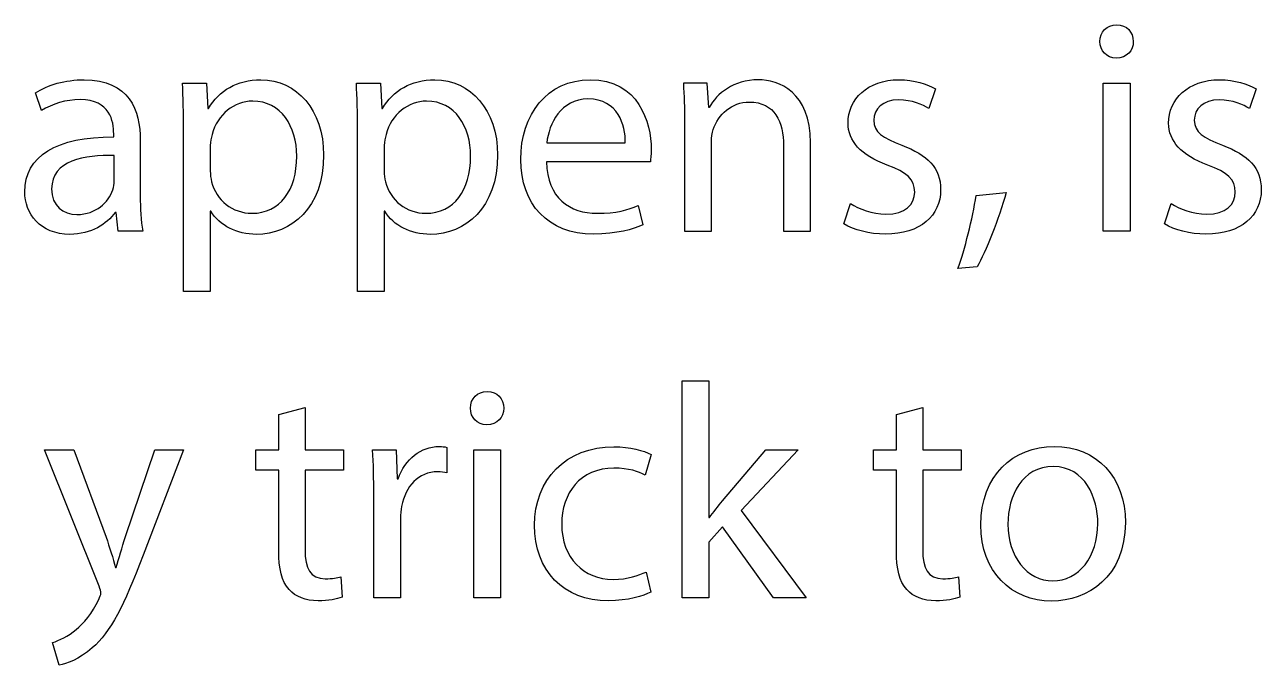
# Model space of a CAD drawing. Header units: millimetres. Extents: x -104 to 108, y -148 to 121.
# Drawn here: x 53.96 to 63.95, y 103.79 to 108.97 of the extents above; entities that cross this region are included whole.
import ezdxf

# ---------------------------------------------------------------- set-up
doc = ezdxf.new("R2010")
doc.units = ezdxf.units.MM
doc.header["$MEASUREMENT"] = 0
doc.layers.add('Capa 1', color=7, linetype='Continuous')

msp = doc.modelspace()

# ---------------------------------------------------------------- linework, layer by layer
at = {"layer": 'Capa 1', "color": 252}
for points, knots in [([(62.7812, 108.967), (62.7022, 108.967), (62.6453, 108.9077), (62.6453, 108.8312), (62.6453, 108.8312), (62.6454, 108.7572), (62.6997, 108.6978), (62.7762, 108.6978), (62.7762, 108.6978), (62.8627, 108.6979), (62.917, 108.7571), (62.9145, 108.8312), (62.9145, 108.8312), (62.9145, 108.9079), (62.8627, 108.967), (62.7812, 108.967)], [0, 0, 0, 0, 0.2, 0.2, 0.2, 0.2, 0.4, 0.4, 0.4, 0.4, 0.6, 0.6, 0.6, 0.6, 1, 1, 1, 1]), ([(54.9109, 107.3001), (54.896, 107.3817), (54.8911, 107.4829), (54.8911, 107.5866), (54.8911, 107.5866), (54.8911, 107.5866), (54.8912, 108.0335), (54.8912, 108.0335), (54.8912, 108.0335), (54.8912, 108.2733), (54.8022, 108.5225), (54.4367, 108.5225), (54.4367, 108.5225), (54.2862, 108.5225), (54.1429, 108.4805), (54.0441, 108.4163), (54.0441, 108.4163), (54.0441, 108.4163), (54.0935, 108.2733), (54.0935, 108.2733), (54.0935, 108.2733), (54.1775, 108.3274), (54.2935, 108.362), (54.4046, 108.362), (54.4046, 108.362), (54.6491, 108.3622), (54.6763, 108.1842), (54.6763, 108.0854), (54.6763, 108.0854), (54.6763, 108.0854), (54.6763, 108.0607), (54.6763, 108.0607), (54.6763, 108.0607), (54.2145, 108.0633), (53.9576, 107.9051), (53.9576, 107.6162), (53.9576, 107.6162), (53.9577, 107.4434), (54.0811, 107.273), (54.3231, 107.273), (54.3231, 107.273), (54.4935, 107.2731), (54.6219, 107.3569), (54.6886, 107.4508), (54.6886, 107.4508), (54.6886, 107.4508), (54.696, 107.4509), (54.696, 107.4509), (54.696, 107.4509), (54.696, 107.4509), (54.7134, 107.3001), (54.7134, 107.3001), (54.7134, 107.3001), (54.7134, 107.3001), (54.9109, 107.3001), (54.9109, 107.3001)], [0, 0, 0, 0, 0.066667, 0.066667, 0.066667, 0.066667, 0.133333, 0.133333, 0.133333, 0.133333, 0.2, 0.2, 0.2, 0.2, 0.266667, 0.266667, 0.266667, 0.266667, 0.333333, 0.333333, 0.333333, 0.333333, 0.4, 0.4, 0.4, 0.4, 0.466667, 0.466667, 0.466667, 0.466667, 0.533333, 0.533333, 0.533333, 0.533333, 0.6, 0.6, 0.6, 0.6, 0.666667, 0.666667, 0.666667, 0.666667, 0.733333, 0.733333, 0.733333, 0.733333, 0.8, 0.8, 0.8, 0.8, 0.866667, 0.866667, 0.866667, 0.866667, 1, 1, 1, 1]), ([(55.2418, 106.8112), (55.2418, 106.8112), (55.4567, 106.8112), (55.4567, 106.8112), (55.4567, 106.8112), (55.4567, 106.8112), (55.4567, 107.4607), (55.4567, 107.4607), (55.4567, 107.4607), (55.4567, 107.4607), (55.4616, 107.4607), (55.4616, 107.4607), (55.4616, 107.4607), (55.5332, 107.3422), (55.6715, 107.273), (55.8295, 107.273), (55.8295, 107.273), (56.1111, 107.2731), (56.3728, 107.4853), (56.3728, 107.915), (56.3728, 107.915), (56.3728, 108.278), (56.1555, 108.5225), (55.8666, 108.5225), (55.8666, 108.5225), (55.6715, 108.5225), (55.5307, 108.4361), (55.4418, 108.2904), (55.4418, 108.2904), (55.4418, 108.2904), (55.437, 108.2905), (55.437, 108.2905), (55.437, 108.2905), (55.437, 108.2905), (55.4271, 108.4955), (55.4271, 108.4955), (55.4271, 108.4955), (55.4271, 108.4955), (55.232, 108.4955), (55.232, 108.4955), (55.232, 108.4955), (55.237, 108.3818), (55.2418, 108.2583), (55.2418, 108.1052), (55.2418, 108.1052), (55.2418, 108.1052), (55.2418, 106.8112), (55.2418, 106.8112)], [0, 0, 0, 0, 0.076923, 0.076923, 0.076923, 0.076923, 0.153846, 0.153846, 0.153846, 0.153846, 0.230769, 0.230769, 0.230769, 0.230769, 0.307692, 0.307692, 0.307692, 0.307692, 0.384615, 0.384615, 0.384615, 0.384615, 0.461538, 0.461538, 0.461538, 0.461538, 0.538462, 0.538462, 0.538462, 0.538462, 0.615385, 0.615385, 0.615385, 0.615385, 0.692308, 0.692308, 0.692308, 0.692308, 0.769231, 0.769231, 0.769231, 0.769231, 0.846154, 0.846154, 0.846154, 0.846154, 1, 1, 1, 1]), ([(56.6472, 106.8112), (56.6472, 106.8112), (56.8621, 106.8112), (56.8621, 106.8112), (56.8621, 106.8112), (56.8621, 106.8112), (56.8621, 107.4607), (56.8621, 107.4607), (56.8621, 107.4607), (56.8621, 107.4607), (56.8669, 107.4607), (56.8669, 107.4607), (56.8669, 107.4607), (56.9386, 107.3422), (57.0768, 107.273), (57.2349, 107.273), (57.2349, 107.273), (57.5164, 107.2731), (57.7782, 107.4853), (57.7782, 107.915), (57.7782, 107.915), (57.7782, 108.278), (57.5608, 108.5225), (57.2719, 108.5225), (57.2719, 108.5225), (57.0769, 108.5225), (56.9361, 108.4361), (56.8472, 108.2904), (56.8472, 108.2904), (56.8472, 108.2904), (56.8423, 108.2905), (56.8423, 108.2905), (56.8423, 108.2905), (56.8423, 108.2905), (56.8324, 108.4955), (56.8324, 108.4955), (56.8324, 108.4955), (56.8324, 108.4955), (56.6373, 108.4955), (56.6373, 108.4955), (56.6373, 108.4955), (56.6423, 108.3818), (56.6471, 108.2583), (56.6471, 108.1052), (56.6471, 108.1052), (56.6471, 108.1052), (56.6472, 106.8112), (56.6472, 106.8112)], [0, 0, 0, 0, 0.076923, 0.076923, 0.076923, 0.076923, 0.153846, 0.153846, 0.153846, 0.153846, 0.230769, 0.230769, 0.230769, 0.230769, 0.307692, 0.307692, 0.307692, 0.307692, 0.384615, 0.384615, 0.384615, 0.384615, 0.461538, 0.461538, 0.461538, 0.461538, 0.538462, 0.538462, 0.538462, 0.538462, 0.615385, 0.615385, 0.615385, 0.615385, 0.692308, 0.692308, 0.692308, 0.692308, 0.769231, 0.769231, 0.769231, 0.769231, 0.846154, 0.846154, 0.846154, 0.846154, 1, 1, 1, 1]), ([(59.0127, 107.8583), (59.0152, 107.8805), (59.0201, 107.915), (59.0201, 107.9595), (59.0201, 107.9595), (59.0202, 108.1794), (58.9164, 108.5225), (58.5262, 108.5225), (58.5262, 108.5225), (58.1781, 108.5225), (57.9657, 108.2385), (57.9657, 107.878), (57.9657, 107.878), (57.9657, 107.5176), (58.1854, 107.2754), (58.5534, 107.2754), (58.5534, 107.2754), (58.7436, 107.2755), (58.8744, 107.3149), (58.951, 107.3495), (58.951, 107.3495), (58.951, 107.3495), (58.914, 107.5051), (58.914, 107.5051), (58.914, 107.5051), (58.8325, 107.4706), (58.7386, 107.4433), (58.583, 107.4433), (58.583, 107.4433), (58.3657, 107.4434), (58.178, 107.5643), (58.1731, 107.8582), (58.1731, 107.8582), (58.1731, 107.8582), (59.0127, 107.8583), (59.0127, 107.8583)], [0, 0, 0, 0, 0.1, 0.1, 0.1, 0.1, 0.2, 0.2, 0.2, 0.2, 0.3, 0.3, 0.3, 0.3, 0.4, 0.4, 0.4, 0.4, 0.5, 0.5, 0.5, 0.5, 0.6, 0.6, 0.6, 0.6, 0.7, 0.7, 0.7, 0.7, 0.8, 0.8, 0.8, 0.8, 1, 1, 1, 1]), ([(59.2893, 107.3001), (59.2893, 107.3001), (59.2892, 108.1718), (59.2892, 108.1718), (59.2892, 108.1718), (59.2892, 108.2953), (59.2868, 108.3967), (59.2794, 108.4955), (59.2794, 108.4955), (59.2794, 108.4955), (59.472, 108.4955), (59.472, 108.4955), (59.472, 108.4955), (59.472, 108.4955), (59.4844, 108.2979), (59.4844, 108.2979), (59.4844, 108.2979), (59.4844, 108.2979), (59.4893, 108.2978), (59.4893, 108.2978), (59.4893, 108.2978), (59.5485, 108.4114), (59.6868, 108.5225), (59.8844, 108.5225), (59.8844, 108.5225), (60.0498, 108.5225), (60.3067, 108.4239), (60.3067, 108.0139), (60.3067, 108.0139), (60.3067, 108.0139), (60.3067, 107.3001), (60.3067, 107.3001), (60.3067, 107.3001), (60.3067, 107.3001), (60.0894, 107.3001), (60.0894, 107.3001), (60.0894, 107.3001), (60.0894, 107.3001), (60.0893, 107.9891), (60.0893, 107.9891), (60.0893, 107.9891), (60.0893, 108.1817), (60.0178, 108.3423), (59.8128, 108.3422), (59.8128, 108.3422), (59.6695, 108.3422), (59.5584, 108.2411), (59.5214, 108.12), (59.5214, 108.12), (59.5115, 108.0928), (59.5066, 108.0558), (59.5066, 108.0189), (59.5066, 108.0189), (59.5066, 108.0189), (59.5066, 107.3001), (59.5066, 107.3001), (59.5066, 107.3001), (59.5066, 107.3001), (59.2893, 107.3001), (59.2893, 107.3001)], [0, 0, 0, 0, 0.125, 0.125, 0.125, 0.125, 0.1875, 0.1875, 0.1875, 0.1875, 0.25, 0.25, 0.25, 0.25, 0.3125, 0.3125, 0.3125, 0.3125, 0.375, 0.375, 0.375, 0.375, 0.4375, 0.4375, 0.4375, 0.4375, 0.5, 0.5, 0.5, 0.5, 0.5625, 0.5625, 0.5625, 0.5625, 0.625, 0.625, 0.625, 0.625, 0.6875, 0.6875, 0.6875, 0.6875, 0.75, 0.75, 0.75, 0.75, 0.8125, 0.8125, 0.8125, 0.8125, 0.875, 0.875, 0.875, 0.875, 0.9375, 0.9375, 0.9375, 0.9375, 1, 1, 1, 1]), ([(60.5758, 107.3571), (60.6598, 107.3077), (60.7808, 107.2754), (60.9116, 107.2754), (60.9116, 107.2754), (61.1956, 107.2755), (61.3586, 107.4236), (61.3586, 107.6335), (61.3586, 107.6335), (61.3587, 107.8113), (61.2524, 107.915), (61.045, 107.994), (61.045, 107.994), (60.8895, 108.0534), (60.8178, 108.0977), (60.8178, 108.1965), (60.8178, 108.1965), (60.8178, 108.2856), (60.8894, 108.3595), (61.0178, 108.3595), (61.0178, 108.3595), (61.129, 108.3596), (61.2154, 108.32), (61.2623, 108.2904), (61.2623, 108.2904), (61.2623, 108.2904), (61.3167, 108.4485), (61.3167, 108.4485), (61.3167, 108.4485), (61.25, 108.488), (61.1438, 108.5225), (61.0228, 108.5225), (61.0228, 108.5225), (60.766, 108.5225), (60.6104, 108.3644), (60.6104, 108.1718), (60.6104, 108.1718), (60.6105, 108.0288), (60.7116, 107.9101), (60.9265, 107.8335), (60.9265, 107.8335), (61.087, 107.7744), (61.1487, 107.7175), (61.1487, 107.6137), (61.1487, 107.6137), (61.1487, 107.515), (61.0746, 107.4359), (60.9166, 107.4359), (60.9166, 107.4359), (60.808, 107.436), (60.6943, 107.4804), (60.6301, 107.5224), (60.6301, 107.5224), (60.6301, 107.5224), (60.5758, 107.3571), (60.5758, 107.3571)], [0, 0, 0, 0, 0.066667, 0.066667, 0.066667, 0.066667, 0.133333, 0.133333, 0.133333, 0.133333, 0.2, 0.2, 0.2, 0.2, 0.266667, 0.266667, 0.266667, 0.266667, 0.333333, 0.333333, 0.333333, 0.333333, 0.4, 0.4, 0.4, 0.4, 0.466667, 0.466667, 0.466667, 0.466667, 0.533333, 0.533333, 0.533333, 0.533333, 0.6, 0.6, 0.6, 0.6, 0.666667, 0.666667, 0.666667, 0.666667, 0.733333, 0.733333, 0.733333, 0.733333, 0.8, 0.8, 0.8, 0.8, 0.866667, 0.866667, 0.866667, 0.866667, 1, 1, 1, 1]), ([(63.1663, 107.3571), (63.2503, 107.3077), (63.3713, 107.2754), (63.5021, 107.2754), (63.5021, 107.2754), (63.7861, 107.2755), (63.9491, 107.4236), (63.9491, 107.6335), (63.9491, 107.6335), (63.9492, 107.8113), (63.8429, 107.915), (63.6355, 107.994), (63.6355, 107.994), (63.48, 108.0534), (63.4083, 108.0977), (63.4083, 108.1965), (63.4083, 108.1965), (63.4083, 108.2856), (63.4799, 108.3595), (63.6083, 108.3595), (63.6083, 108.3595), (63.7195, 108.3596), (63.8059, 108.32), (63.8528, 108.2904), (63.8528, 108.2904), (63.8528, 108.2904), (63.9072, 108.4485), (63.9072, 108.4485), (63.9072, 108.4485), (63.8405, 108.488), (63.7343, 108.5225), (63.6133, 108.5225), (63.6133, 108.5225), (63.3565, 108.5225), (63.2009, 108.3644), (63.2009, 108.1718), (63.2009, 108.1718), (63.201, 108.0288), (63.3021, 107.9101), (63.517, 107.8335), (63.517, 107.8335), (63.6775, 107.7744), (63.7392, 107.7175), (63.7392, 107.6137), (63.7392, 107.6137), (63.7392, 107.515), (63.6651, 107.4359), (63.5071, 107.4359), (63.5071, 107.4359), (63.3985, 107.436), (63.2848, 107.4804), (63.2206, 107.5224), (63.2206, 107.5224), (63.2206, 107.5224), (63.1663, 107.3571), (63.1663, 107.3571)], [0, 0, 0, 0, 0.066667, 0.066667, 0.066667, 0.066667, 0.133333, 0.133333, 0.133333, 0.133333, 0.2, 0.2, 0.2, 0.2, 0.266667, 0.266667, 0.266667, 0.266667, 0.333333, 0.333333, 0.333333, 0.333333, 0.4, 0.4, 0.4, 0.4, 0.466667, 0.466667, 0.466667, 0.466667, 0.533333, 0.533333, 0.533333, 0.533333, 0.6, 0.6, 0.6, 0.6, 0.666667, 0.666667, 0.666667, 0.666667, 0.733333, 0.733333, 0.733333, 0.733333, 0.8, 0.8, 0.8, 0.8, 0.866667, 0.866667, 0.866667, 0.866667, 1, 1, 1, 1]), ([(62.8899, 107.3001), (62.8899, 107.3001), (62.8899, 108.4955), (62.8899, 108.4955), (62.8899, 108.4955), (62.8899, 108.4955), (62.6725, 108.4955), (62.6725, 108.4955), (62.6725, 108.4955), (62.6725, 108.4955), (62.6725, 107.3001), (62.6725, 107.3001), (62.6725, 107.3001), (62.6725, 107.3001), (62.8899, 107.3001), (62.8899, 107.3001)], [0, 0, 0, 0, 0.2, 0.2, 0.2, 0.2, 0.4, 0.4, 0.4, 0.4, 0.6, 0.6, 0.6, 0.6, 1, 1, 1, 1]), ([(55.4567, 107.9917), (55.4567, 108.0212), (55.4641, 108.0533), (55.4715, 108.0805), (55.4715, 108.0805), (55.5135, 108.2435), (55.6517, 108.3496), (55.7999, 108.3496), (55.7999, 108.3496), (56.0296, 108.3497), (56.1555, 108.1447), (56.1555, 107.9051), (56.1555, 107.9051), (56.1555, 107.6311), (56.0222, 107.4433), (55.7925, 107.4433), (55.7925, 107.4433), (55.637, 107.4434), (55.506, 107.5471), (55.4665, 107.6977), (55.4665, 107.6977), (55.4616, 107.725), (55.4567, 107.7545), (55.4567, 107.7866), (55.4567, 107.7866), (55.4567, 107.7866), (55.4567, 107.9917), (55.4567, 107.9917)], [0, 0, 0, 0, 0.125, 0.125, 0.125, 0.125, 0.25, 0.25, 0.25, 0.25, 0.375, 0.375, 0.375, 0.375, 0.5, 0.5, 0.5, 0.5, 0.625, 0.625, 0.625, 0.625, 0.75, 0.75, 0.75, 0.75, 1, 1, 1, 1]), ([(56.8621, 107.9917), (56.8621, 108.0212), (56.8694, 108.0533), (56.8768, 108.0805), (56.8768, 108.0805), (56.9188, 108.2435), (57.0571, 108.3496), (57.2052, 108.3496), (57.2052, 108.3496), (57.435, 108.3497), (57.5608, 108.1447), (57.5608, 107.9051), (57.5608, 107.9051), (57.5609, 107.6311), (57.4275, 107.4433), (57.1978, 107.4433), (57.1978, 107.4433), (57.0423, 107.4434), (56.9114, 107.5471), (56.8719, 107.6977), (56.8719, 107.6977), (56.8669, 107.725), (56.862, 107.7545), (56.862, 107.7866), (56.862, 107.7866), (56.862, 107.7866), (56.8621, 107.9917), (56.8621, 107.9917)], [0, 0, 0, 0, 0.125, 0.125, 0.125, 0.125, 0.25, 0.25, 0.25, 0.25, 0.375, 0.375, 0.375, 0.375, 0.5, 0.5, 0.5, 0.5, 0.625, 0.625, 0.625, 0.625, 0.75, 0.75, 0.75, 0.75, 1, 1, 1, 1]), ([(58.1756, 108.0139), (58.1929, 108.1645), (58.2892, 108.3669), (58.5089, 108.3669), (58.5089, 108.3669), (58.7535, 108.3669), (58.8127, 108.1521), (58.8102, 108.0138), (58.8102, 108.0138), (58.8102, 108.0138), (58.1756, 108.0139), (58.1756, 108.0139)], [0, 0, 0, 0, 0.25, 0.25, 0.25, 0.25, 0.5, 0.5, 0.5, 0.5, 1, 1, 1, 1]), ([(54.6812, 107.7027), (54.6812, 107.6805), (54.6763, 107.6557), (54.6688, 107.6335), (54.6688, 107.6335), (54.6343, 107.5323), (54.5355, 107.4335), (54.3799, 107.4335), (54.3799, 107.4335), (54.2689, 107.4335), (54.175, 107.5001), (54.175, 107.6409), (54.175, 107.6409), (54.175, 107.8732), (54.4441, 107.915), (54.6812, 107.9101), (54.6812, 107.9101), (54.6812, 107.9101), (54.6812, 107.7027), (54.6812, 107.7027)], [0, 0, 0, 0, 0.166667, 0.166667, 0.166667, 0.166667, 0.333333, 0.333333, 0.333333, 0.333333, 0.5, 0.5, 0.5, 0.5, 0.666667, 0.666667, 0.666667, 0.666667, 1, 1, 1, 1]), ([(61.6527, 107.0112), (61.7219, 107.1273), (61.8305, 107.4014), (61.8873, 107.6113), (61.8873, 107.6113), (61.8873, 107.6113), (61.6453, 107.5867), (61.6453, 107.5867), (61.6453, 107.5867), (61.6181, 107.4065), (61.5514, 107.1421), (61.4971, 106.9964), (61.4971, 106.9964), (61.4971, 106.9964), (61.6527, 107.0112), (61.6527, 107.0112)], [0, 0, 0, 0, 0.2, 0.2, 0.2, 0.2, 0.4, 0.4, 0.4, 0.4, 0.6, 0.6, 0.6, 0.6, 1, 1, 1, 1]), ([(59.4849, 106.0902), (59.4849, 106.0902), (59.27, 106.0902), (59.27, 106.0902), (59.27, 106.0902), (59.27, 106.0902), (59.27, 104.3369), (59.27, 104.3369), (59.27, 104.3369), (59.27, 104.3369), (59.4849, 104.3369), (59.4849, 104.3369), (59.4849, 104.3369), (59.4849, 104.3369), (59.4849, 104.7863), (59.4849, 104.7863), (59.4849, 104.7863), (59.4849, 104.7863), (59.596, 104.9099), (59.596, 104.9099), (59.596, 104.9099), (59.596, 104.9099), (60.0084, 104.3369), (60.0084, 104.3369), (60.0084, 104.3369), (60.0084, 104.3369), (60.2726, 104.3369), (60.2726, 104.3369), (60.2726, 104.3369), (60.2726, 104.3369), (59.7467, 105.0407), (59.7467, 105.0407), (59.7467, 105.0407), (59.7467, 105.0407), (60.2084, 105.5322), (60.2084, 105.5322), (60.2084, 105.5322), (60.2084, 105.5322), (59.9467, 105.5322), (59.9467, 105.5322), (59.9467, 105.5322), (59.9467, 105.5322), (59.596, 105.1197), (59.596, 105.1197), (59.596, 105.1197), (59.5614, 105.0778), (59.5194, 105.0258), (59.4898, 104.9839), (59.4898, 104.9839), (59.4898, 104.9839), (59.4849, 104.984), (59.4849, 104.984), (59.4849, 104.984), (59.4849, 104.984), (59.4849, 106.0902), (59.4849, 106.0902)], [0, 0, 0, 0, 0.066667, 0.066667, 0.066667, 0.066667, 0.133333, 0.133333, 0.133333, 0.133333, 0.2, 0.2, 0.2, 0.2, 0.266667, 0.266667, 0.266667, 0.266667, 0.333333, 0.333333, 0.333333, 0.333333, 0.4, 0.4, 0.4, 0.4, 0.466667, 0.466667, 0.466667, 0.466667, 0.533333, 0.533333, 0.533333, 0.533333, 0.6, 0.6, 0.6, 0.6, 0.666667, 0.666667, 0.666667, 0.666667, 0.733333, 0.733333, 0.733333, 0.733333, 0.8, 0.8, 0.8, 0.8, 0.866667, 0.866667, 0.866667, 0.866667, 1, 1, 1, 1]), ([(57.6943, 106.0037), (57.6153, 106.0037), (57.5585, 105.9445), (57.5585, 105.8679), (57.5585, 105.8679), (57.5586, 105.794), (57.6128, 105.7345), (57.6894, 105.7345), (57.6894, 105.7345), (57.7759, 105.7346), (57.8301, 105.7938), (57.8277, 105.8679), (57.8277, 105.8679), (57.8277, 105.9446), (57.7758, 106.0037), (57.6943, 106.0037)], [0, 0, 0, 0, 0.2, 0.2, 0.2, 0.2, 0.4, 0.4, 0.4, 0.4, 0.6, 0.6, 0.6, 0.6, 1, 1, 1, 1]), ([(56.0103, 105.8186), (56.0103, 105.8186), (56.0103, 105.5322), (56.0103, 105.5322), (56.0103, 105.5322), (56.0103, 105.5322), (55.825, 105.5322), (55.825, 105.5322), (55.825, 105.5322), (55.825, 105.5322), (55.825, 105.3667), (55.825, 105.3667), (55.825, 105.3667), (55.825, 105.3667), (56.0103, 105.3667), (56.0103, 105.3667), (56.0103, 105.3667), (56.0103, 105.3667), (56.0103, 104.7147), (56.0103, 104.7147), (56.0103, 104.7147), (56.0103, 104.574), (56.0325, 104.4677), (56.0942, 104.4035), (56.0942, 104.4035), (56.1461, 104.3444), (56.2276, 104.3121), (56.3288, 104.3121), (56.3288, 104.3121), (56.4128, 104.3122), (56.4794, 104.3245), (56.5214, 104.3418), (56.5214, 104.3418), (56.5214, 104.3418), (56.5116, 104.5049), (56.5116, 104.5049), (56.5116, 104.5049), (56.4844, 104.4974), (56.4424, 104.4899), (56.3856, 104.4899), (56.3856, 104.4899), (56.2647, 104.49), (56.2226, 104.5739), (56.2226, 104.7221), (56.2226, 104.7221), (56.2226, 104.7221), (56.2227, 105.3667), (56.2227, 105.3667), (56.2227, 105.3667), (56.2227, 105.3667), (56.5339, 105.3667), (56.5339, 105.3667), (56.5339, 105.3667), (56.5339, 105.3667), (56.5339, 105.5322), (56.5339, 105.5322), (56.5339, 105.5322), (56.5339, 105.5322), (56.2227, 105.5322), (56.2227, 105.5322), (56.2227, 105.5322), (56.2227, 105.5322), (56.2227, 105.8753), (56.2227, 105.8753), (56.2227, 105.8753), (56.2227, 105.8753), (56.0103, 105.8186), (56.0103, 105.8186)], [0, 0, 0, 0, 0.055556, 0.055556, 0.055556, 0.055556, 0.111111, 0.111111, 0.111111, 0.111111, 0.166667, 0.166667, 0.166667, 0.166667, 0.222222, 0.222222, 0.222222, 0.222222, 0.277778, 0.277778, 0.277778, 0.277778, 0.333333, 0.333333, 0.333333, 0.333333, 0.388889, 0.388889, 0.388889, 0.388889, 0.444444, 0.444444, 0.444444, 0.444444, 0.5, 0.5, 0.5, 0.5, 0.555556, 0.555556, 0.555556, 0.555556, 0.611111, 0.611111, 0.611111, 0.611111, 0.666667, 0.666667, 0.666667, 0.666667, 0.722222, 0.722222, 0.722222, 0.722222, 0.777778, 0.777778, 0.777778, 0.777778, 0.833333, 0.833333, 0.833333, 0.833333, 0.888889, 0.888889, 0.888889, 0.888889, 1, 1, 1, 1]), ([(61.0011, 105.8186), (61.0011, 105.8186), (61.0011, 105.5322), (61.0011, 105.5322), (61.0011, 105.5322), (61.0011, 105.5322), (60.8158, 105.5322), (60.8158, 105.5322), (60.8158, 105.5322), (60.8158, 105.5322), (60.8158, 105.3667), (60.8158, 105.3667), (60.8158, 105.3667), (60.8158, 105.3667), (61.0011, 105.3667), (61.0011, 105.3667), (61.0011, 105.3667), (61.0011, 105.3667), (61.0011, 104.7147), (61.0011, 104.7147), (61.0011, 104.7147), (61.0011, 104.574), (61.0233, 104.4677), (61.085, 104.4035), (61.085, 104.4035), (61.1369, 104.3444), (61.2184, 104.3121), (61.3196, 104.3121), (61.3196, 104.3121), (61.4036, 104.3122), (61.4702, 104.3245), (61.5122, 104.3418), (61.5122, 104.3418), (61.5122, 104.3418), (61.5024, 104.5049), (61.5024, 104.5049), (61.5024, 104.5049), (61.4752, 104.4974), (61.4332, 104.4899), (61.3764, 104.4899), (61.3764, 104.4899), (61.2555, 104.49), (61.2134, 104.5739), (61.2134, 104.7221), (61.2134, 104.7221), (61.2134, 104.7221), (61.2135, 105.3667), (61.2135, 105.3667), (61.2135, 105.3667), (61.2135, 105.3667), (61.5247, 105.3667), (61.5247, 105.3667), (61.5247, 105.3667), (61.5247, 105.3667), (61.5247, 105.5322), (61.5247, 105.5322), (61.5247, 105.5322), (61.5247, 105.5322), (61.2135, 105.5322), (61.2135, 105.5322), (61.2135, 105.5322), (61.2135, 105.5322), (61.2135, 105.8753), (61.2135, 105.8753), (61.2135, 105.8753), (61.2135, 105.8753), (61.0011, 105.8186), (61.0011, 105.8186)], [0, 0, 0, 0, 0.055556, 0.055556, 0.055556, 0.055556, 0.111111, 0.111111, 0.111111, 0.111111, 0.166667, 0.166667, 0.166667, 0.166667, 0.222222, 0.222222, 0.222222, 0.222222, 0.277778, 0.277778, 0.277778, 0.277778, 0.333333, 0.333333, 0.333333, 0.333333, 0.388889, 0.388889, 0.388889, 0.388889, 0.444444, 0.444444, 0.444444, 0.444444, 0.5, 0.5, 0.5, 0.5, 0.555556, 0.555556, 0.555556, 0.555556, 0.611111, 0.611111, 0.611111, 0.611111, 0.666667, 0.666667, 0.666667, 0.666667, 0.722222, 0.722222, 0.722222, 0.722222, 0.777778, 0.777778, 0.777778, 0.777778, 0.833333, 0.833333, 0.833333, 0.833333, 0.888889, 0.888889, 0.888889, 0.888889, 1, 1, 1, 1]), ([(54.116, 105.5322), (54.116, 105.5322), (54.5581, 104.4307), (54.5581, 104.4307), (54.5581, 104.4307), (54.5679, 104.4035), (54.5728, 104.3862), (54.5728, 104.3739), (54.5728, 104.3739), (54.5729, 104.3617), (54.5654, 104.3443), (54.5556, 104.322), (54.5556, 104.322), (54.5062, 104.211), (54.4321, 104.127), (54.3728, 104.08), (54.3728, 104.08), (54.3087, 104.0257), (54.237, 103.9911), (54.1827, 103.9738), (54.1827, 103.9738), (54.1827, 103.9738), (54.237, 103.7911), (54.237, 103.7911), (54.237, 103.7911), (54.2914, 103.8011), (54.3975, 103.838), (54.5037, 103.9319), (54.5037, 103.9319), (54.6519, 104.0604), (54.758, 104.2702), (54.9136, 104.6801), (54.9136, 104.6801), (54.9136, 104.6801), (55.2396, 105.5322), (55.2396, 105.5322), (55.2396, 105.5322), (55.2396, 105.5322), (55.01, 105.5322), (55.01, 105.5322), (55.01, 105.5322), (55.01, 105.5322), (54.7729, 104.8308), (54.7729, 104.8308), (54.7729, 104.8308), (54.7433, 104.7444), (54.7185, 104.6529), (54.6963, 104.5813), (54.6963, 104.5813), (54.6963, 104.5813), (54.6915, 104.5813), (54.6915, 104.5813), (54.6915, 104.5813), (54.6716, 104.653), (54.642, 104.7468), (54.6148, 104.8258), (54.6148, 104.8258), (54.6148, 104.8258), (54.3531, 105.5322), (54.3531, 105.5322), (54.3531, 105.5322), (54.3531, 105.5322), (54.116, 105.5322), (54.116, 105.5322)], [0, 0, 0, 0, 0.058824, 0.058824, 0.058824, 0.058824, 0.117647, 0.117647, 0.117647, 0.117647, 0.176471, 0.176471, 0.176471, 0.176471, 0.235294, 0.235294, 0.235294, 0.235294, 0.294118, 0.294118, 0.294118, 0.294118, 0.352941, 0.352941, 0.352941, 0.352941, 0.411765, 0.411765, 0.411765, 0.411765, 0.470588, 0.470588, 0.470588, 0.470588, 0.529412, 0.529412, 0.529412, 0.529412, 0.588235, 0.588235, 0.588235, 0.588235, 0.647059, 0.647059, 0.647059, 0.647059, 0.705882, 0.705882, 0.705882, 0.705882, 0.764706, 0.764706, 0.764706, 0.764706, 0.823529, 0.823529, 0.823529, 0.823529, 0.882353, 0.882353, 0.882353, 0.882353, 1, 1, 1, 1]), ([(56.7781, 104.3369), (56.7781, 104.3369), (56.993, 104.3369), (56.993, 104.3369), (56.993, 104.3369), (56.993, 104.3369), (56.993, 104.974), (56.993, 104.974), (56.993, 104.974), (56.993, 105.0111), (56.9979, 105.0456), (57.0028, 105.0752), (57.0028, 105.0752), (57.0325, 105.2384), (57.1411, 105.3543), (57.2942, 105.3543), (57.2942, 105.3543), (57.3239, 105.3544), (57.3461, 105.3518), (57.3683, 105.3468), (57.3683, 105.3468), (57.3683, 105.3468), (57.3684, 105.5519), (57.3684, 105.5519), (57.3684, 105.5519), (57.3486, 105.5568), (57.3313, 105.5592), (57.3066, 105.5592), (57.3066, 105.5592), (57.1609, 105.5592), (57.03, 105.458), (56.9757, 105.2975), (56.9757, 105.2975), (56.9757, 105.2975), (56.9659, 105.2975), (56.9659, 105.2975), (56.9659, 105.2975), (56.9659, 105.2975), (56.9584, 105.5322), (56.9584, 105.5322), (56.9584, 105.5322), (56.9584, 105.5322), (56.7683, 105.5322), (56.7683, 105.5322), (56.7683, 105.5322), (56.7756, 105.4211), (56.7781, 105.2999), (56.7781, 105.1592), (56.7781, 105.1592), (56.7781, 105.1592), (56.7781, 104.3369), (56.7781, 104.3369)], [0, 0, 0, 0, 0.071429, 0.071429, 0.071429, 0.071429, 0.142857, 0.142857, 0.142857, 0.142857, 0.214286, 0.214286, 0.214286, 0.214286, 0.285714, 0.285714, 0.285714, 0.285714, 0.357143, 0.357143, 0.357143, 0.357143, 0.428571, 0.428571, 0.428571, 0.428571, 0.5, 0.5, 0.5, 0.5, 0.571429, 0.571429, 0.571429, 0.571429, 0.642857, 0.642857, 0.642857, 0.642857, 0.714286, 0.714286, 0.714286, 0.714286, 0.785714, 0.785714, 0.785714, 0.785714, 0.857143, 0.857143, 0.857143, 0.857143, 1, 1, 1, 1]), ([(57.8031, 104.3369), (57.8031, 104.3369), (57.8031, 105.5322), (57.8031, 105.5322), (57.8031, 105.5322), (57.8031, 105.5322), (57.5857, 105.5322), (57.5857, 105.5322), (57.5857, 105.5322), (57.5857, 105.5322), (57.5857, 104.3369), (57.5857, 104.3369), (57.5857, 104.3369), (57.5857, 104.3369), (57.8031, 104.3369), (57.8031, 104.3369)], [0, 0, 0, 0, 0.2, 0.2, 0.2, 0.2, 0.4, 0.4, 0.4, 0.4, 0.6, 0.6, 0.6, 0.6, 1, 1, 1, 1]), ([(58.9784, 104.5444), (58.9166, 104.5172), (58.8351, 104.485), (58.7116, 104.485), (58.7116, 104.485), (58.4746, 104.4851), (58.2968, 104.6554), (58.2968, 104.932), (58.2968, 104.932), (58.2968, 105.1814), (58.4449, 105.3839), (58.719, 105.3839), (58.719, 105.3839), (58.8376, 105.384), (58.9191, 105.3567), (58.9709, 105.3271), (58.9709, 105.3271), (58.9709, 105.3271), (59.0204, 105.4951), (59.0204, 105.4951), (59.0204, 105.4951), (58.961, 105.5247), (58.8474, 105.5567), (58.719, 105.5567), (58.719, 105.5567), (58.3289, 105.5568), (58.077, 105.29), (58.077, 104.9221), (58.077, 104.9221), (58.077, 104.5567), (58.3116, 104.3121), (58.6721, 104.3121), (58.6721, 104.3121), (58.8327, 104.3122), (58.9586, 104.3517), (59.0154, 104.3813), (59.0154, 104.3813), (59.0154, 104.3813), (58.9784, 104.5444), (58.9784, 104.5444)], [0, 0, 0, 0, 0.090909, 0.090909, 0.090909, 0.090909, 0.181818, 0.181818, 0.181818, 0.181818, 0.272727, 0.272727, 0.272727, 0.272727, 0.363636, 0.363636, 0.363636, 0.363636, 0.454545, 0.454545, 0.454545, 0.454545, 0.545455, 0.545455, 0.545455, 0.545455, 0.636364, 0.636364, 0.636364, 0.636364, 0.727273, 0.727273, 0.727273, 0.727273, 0.818182, 0.818182, 0.818182, 0.818182, 1, 1, 1, 1]), ([(62.2755, 105.5592), (61.9445, 105.5592), (61.6828, 105.3246), (61.6828, 104.9246), (61.6828, 104.9246), (61.6828, 104.5468), (61.9322, 104.3097), (62.2557, 104.3097), (62.2557, 104.3097), (62.5446, 104.3099), (62.8508, 104.5023), (62.8508, 104.9443), (62.8508, 104.9443), (62.8509, 105.31), (62.6187, 105.5592), (62.2755, 105.5592), (62.2755, 105.5592), (62.2755, 105.5592), (62.2755, 105.5592), (62.2755, 105.5592)], [0, 0, 0, 0, 0.166667, 0.166667, 0.166667, 0.166667, 0.333333, 0.333333, 0.333333, 0.333333, 0.5, 0.5, 0.5, 0.5, 0.666667, 0.666667, 0.666667, 0.666667, 1, 1, 1, 1]), ([(62.2706, 105.3963), (62.5274, 105.3963), (62.6286, 105.1394), (62.6286, 104.9369), (62.6286, 104.9369), (62.6287, 104.6678), (62.473, 104.4727), (62.2656, 104.4727), (62.2656, 104.4727), (62.0533, 104.4728), (61.9026, 104.6702), (61.9026, 104.932), (61.9026, 104.932), (61.9026, 105.1592), (62.0137, 105.3962), (62.2705, 105.3962), (62.2705, 105.3962), (62.2705, 105.3962), (62.2706, 105.3963), (62.2706, 105.3963)], [0, 0, 0, 0, 0.166667, 0.166667, 0.166667, 0.166667, 0.333333, 0.333333, 0.333333, 0.333333, 0.5, 0.5, 0.5, 0.5, 0.666667, 0.666667, 0.666667, 0.666667, 1, 1, 1, 1])]:
    msp.add_open_spline(points, degree=3, knots=knots, dxfattribs=at)

doc.saveas('drawing.dxf')
